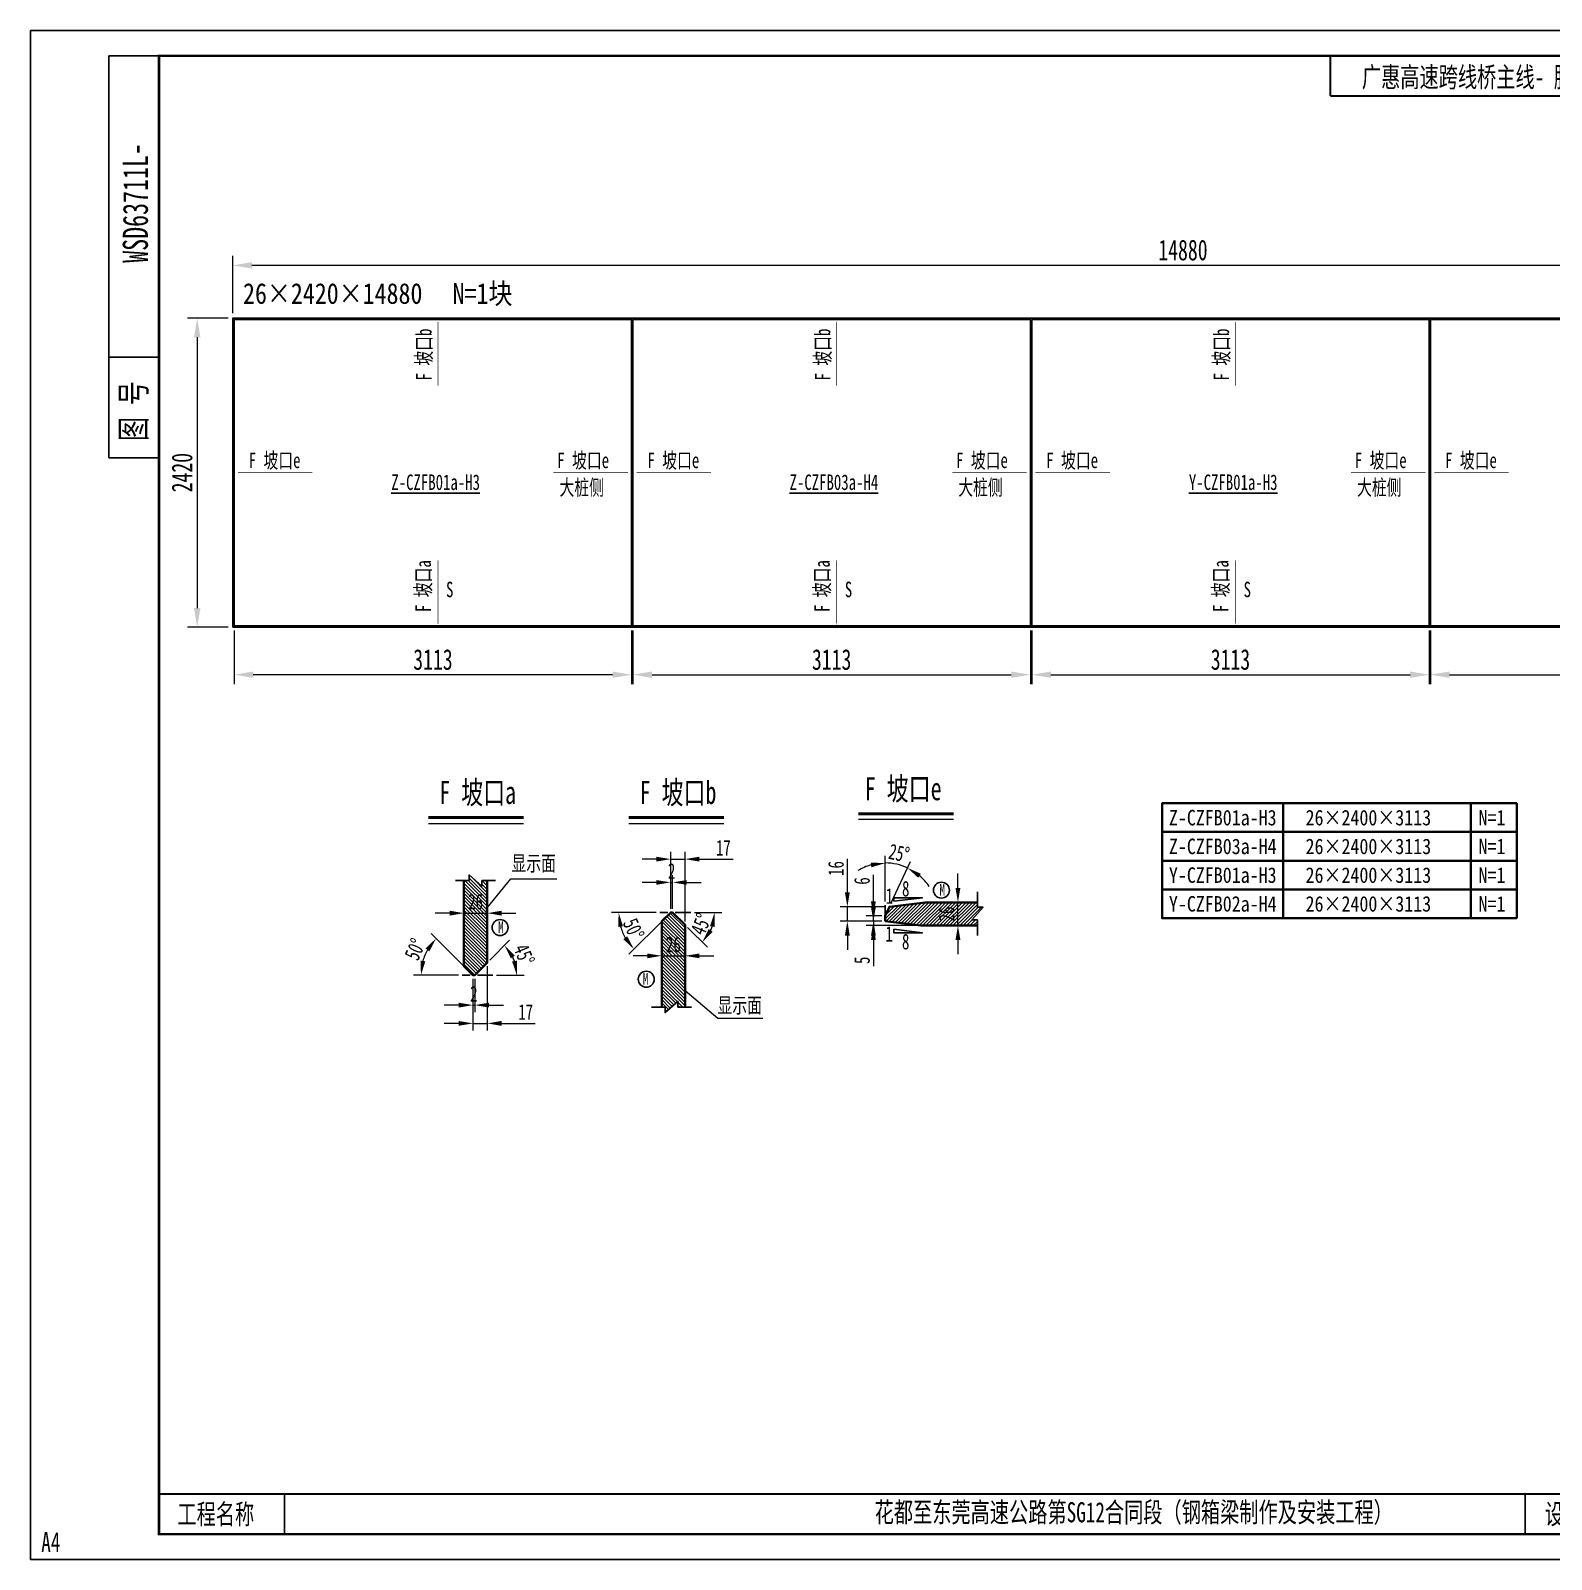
# Model space of a CAD drawing. Extents: x 1629247 to 2251351, y -601856 to -65897.
# Drawn here: x 1869352 to 1881261, y -454634 to -442664 of the extents above; entities that cross this region are included whole.
import ezdxf
from ezdxf.enums import TextEntityAlignment as Align

# ---------------------------------------------------------------- set-up
doc = ezdxf.new("R2010")
doc.units = 0
doc.header["$LTSCALE"] = 2
doc.header["$MEASUREMENT"] = 0
doc.header["$PDMODE"] = 35
doc.header["$PDSIZE"] = 50
doc.linetypes.add('PHANTOM', pattern=[63.5, 31.75, -6.35, 6.35, -6.35, 6.35, -6.35])
doc.layers.get('0').update_dxf_attribs({"linetype": 'CONTINUOUS'})
doc.layers.get('Defpoints').update_dxf_attribs({"linetype": 'CONTINUOUS'})
for name, color, linetype, lineweight in [('1图框轮廓', 7, 'CONTINUOUS', 35), ('文字层', 4, 'CONTINUOUS', 13), ('标注层', 3, 'CONTINUOUS', 13)]:
    doc.layers.add(name, color=color, linetype=linetype, lineweight=lineweight)
doc.layers.add('A3', color=7, linetype='CONTINUOUS')
doc.styles.add('仿宋', font='仿宋_GB2312_1.ttf', dxfattribs={"width": 0.7})
doc.dimstyles.new('标准标注样式-45', dxfattribs={"dimscale": 45, "dimtxt": 2.7, "dimasz": 2.5, "dimexe": 1.25, "dimexo": 0.625, "dimtad": 1, "dimdec": 0, "dimdsep": 46, "dimtxsty": '仿宋', "dimcen": 2.5, "dimclrd": 3, "dimclre": 3, "dimclrt": 4, "dimazin": 0, "dimtfac": 1, "dimtdec": 0, "dimtmove": 0, "dimatfit": 3, "dimfxl": 1.25, "dimlwd": 13, "dimlwe": 13, "dimarcsym": 0})
doc.dimstyles.new('标准标注样式-60', dxfattribs={"dimscale": 60, "dimtxt": 2.7, "dimasz": 2.5, "dimexe": 1.25, "dimexo": 0.625, "dimtad": 1, "dimdec": 0, "dimdsep": 46, "dimtxsty": '仿宋', "dimcen": 2.5, "dimclrd": 3, "dimclre": 3, "dimclrt": 4, "dimazin": 0, "dimtfac": 1, "dimtdec": 0, "dimtmove": 0, "dimatfit": 3, "dimfxl": 1.25, "dimlwd": 13, "dimlwe": 13, "dimarcsym": 0})

# ---------------------------------------------------------------- blocks, each defined once
blk = doc.blocks.new('tukuangA4-')
at = {"layer": 'A3'}
for p, q in [((537, 7565), (537, 10327)), ((882, 10327), (537, 10327)), ((882, 8256), (537, 8256)), ((882, 7565), (537, 7565)), ((1745, 173), (1745, 449)), ((10266, 173), (10266, 449))]:
    blk.add_line(p, q, dxfattribs=at)
blk.add_lwpolyline([(14850, 10500), (14850, 0), (0, 0), (0, 10500)], close=True, dxfattribs=at)
for points, const_width in [([(882, 10327), (14677, 10327), (14677, 173), (882, 173), (882, 10327)], 17.3), ([(8927, 10051), (8927, 10327)], 13.8), ([(8927, 10051), (14677, 10051)], 13.8), ([(882, 449), (14677, 449)], 13.8)]:
    blk.add_lwpolyline(points, dxfattribs=dict(at, const_width=const_width))
at = {"layer": 'A3', "color": 7, "linetype": 'Continuous', "style": '仿宋', "width": 0.7}
blk.add_text('WSD63711L-', height=172.6, rotation=90, dxfattribs=at).set_placement((806, 9316), align=Align.CENTER)
blk.add_text('图 号', height=172.6, rotation=90, dxfattribs=at).set_placement((793, 7681))
for s, p in [('工程名称', (1009, 242)), ('花都至东莞高速公路第SG12合同段（钢箱梁制作及安装工程）', (5798, 255)), ('设 绘', (10401, 242))]:
    blk.add_text(s, height=138.1, dxfattribs=at).set_placement(p)
blk.add_text('A4', height=138.1, dxfattribs=at).set_placement((139, 50), align=Align.CENTER)
blk = doc.blocks.new('*D254')
at = {"color": 3, "lineweight": 13, "ltscale": 3}
for p, q in [((1870936, -444877), (1870936, -444427)), ((1885816, -444877), (1885816, -444427))]:
    blk.add_line(p, q, dxfattribs=at)
at = {"color": 3, "linetype": 'ByBlock', "lineweight": 13, "ltscale": 3}
blk.add_line((1885666, -444502), (1871086, -444502), dxfattribs=at)
at = {"color": 3, "ltscale": 3}
for points in [[(1871086, -444477), (1871086, -444527), (1870936, -444502)], [(1885666, -444477), (1885666, -444527), (1885816, -444502)]]:
    blk.add_solid(points, dxfattribs=at)
at = {"layer": 'Defpoints', "color": 0, "ltscale": 3}
for p in [(1870936, -444502), (1870936, -444915), (1885816, -444915)]:
    blk.add_point(p, dxfattribs=at)
at = {"color": 4, "ltscale": 3, "insert": (1878376, -444383), "char_height": 162, "attachment_point": 5, "style": '仿宋'}
blk.add_mtext('14880', dxfattribs=at)
blk = doc.blocks.new('*D255')
at = {"color": 3, "lineweight": 13, "ltscale": 3}
for p, q in [((1870899, -444915), (1870582, -444915)), ((1870899, -447335), (1870582, -447335))]:
    blk.add_line(p, q, dxfattribs=at)
at = {"color": 3, "linetype": 'ByBlock', "lineweight": 13, "ltscale": 3}
blk.add_line((1870657, -445065), (1870657, -447185), dxfattribs=at)
at = {"color": 3, "ltscale": 3}
for points in [[(1870632, -445065), (1870682, -445065), (1870657, -444915)], [(1870632, -447185), (1870682, -447185), (1870657, -447335)]]:
    blk.add_solid(points, dxfattribs=at)
at = {"layer": 'Defpoints', "color": 0, "ltscale": 3}
for p in [(1870936, -444915), (1870657, -447335), (1870936, -447335)]:
    blk.add_point(p, dxfattribs=at)
at = {"color": 4, "ltscale": 3, "insert": (1870539, -446125), "char_height": 162, "attachment_point": 5, "rotation": 90, "style": '仿宋'}
blk.add_mtext('2420', dxfattribs=at)
blk = doc.blocks.new('*D256')
at = {"color": 3, "lineweight": 13, "ltscale": 3}
for p, q in [((1870946, -447362), (1870946, -447782)), ((1874059, -447362), (1874059, -447782))]:
    blk.add_line(p, q, dxfattribs=at)
at = {"color": 3, "linetype": 'ByBlock', "lineweight": 13, "ltscale": 3}
blk.add_line((1873909, -447707), (1871096, -447707), dxfattribs=at)
at = {"color": 3, "ltscale": 3}
for points in [[(1871096, -447682), (1871096, -447732), (1870946, -447707)], [(1873909, -447682), (1873909, -447732), (1874059, -447707)]]:
    blk.add_solid(points, dxfattribs=at)
at = {"layer": 'Defpoints', "color": 0, "ltscale": 3}
for p in [(1870946, -447325), (1874059, -447325), (1870946, -447707)]:
    blk.add_point(p, dxfattribs=at)
at = {"color": 4, "ltscale": 3, "insert": (1872503, -447589), "char_height": 162, "attachment_point": 5, "style": '仿宋'}
blk.add_mtext('3113', dxfattribs=at)
blk = doc.blocks.new('*D257')
at = {"color": 3, "lineweight": 13, "ltscale": 3}
for p, q in [((1874069, -447362), (1874069, -447782)), ((1877182, -447362), (1877182, -447782))]:
    blk.add_line(p, q, dxfattribs=at)
at = {"color": 3, "linetype": 'ByBlock', "lineweight": 13, "ltscale": 3}
blk.add_line((1874219, -447707), (1877032, -447707), dxfattribs=at)
at = {"color": 3, "ltscale": 3}
for points in [[(1874219, -447682), (1874219, -447732), (1874069, -447707)], [(1877032, -447682), (1877032, -447732), (1877182, -447707)]]:
    blk.add_solid(points, dxfattribs=at)
at = {"layer": 'Defpoints', "color": 0, "ltscale": 3}
for p in [(1874069, -447325), (1877182, -447325), (1877182, -447707)]:
    blk.add_point(p, dxfattribs=at)
at = {"color": 4, "ltscale": 3, "insert": (1875625, -447589), "char_height": 162, "attachment_point": 5, "style": '仿宋'}
blk.add_mtext('3113', dxfattribs=at)
blk = doc.blocks.new('*D258')
at = {"color": 3, "lineweight": 13, "ltscale": 3}
for p, q in [((1877192, -447362), (1877192, -447782)), ((1880304, -447362), (1880304, -447782))]:
    blk.add_line(p, q, dxfattribs=at)
at = {"color": 3, "linetype": 'ByBlock', "lineweight": 13, "ltscale": 3}
blk.add_line((1877342, -447707), (1880154, -447707), dxfattribs=at)
at = {"color": 3, "ltscale": 3}
for points in [[(1877342, -447682), (1877342, -447732), (1877192, -447707)], [(1880154, -447682), (1880154, -447732), (1880304, -447707)]]:
    blk.add_solid(points, dxfattribs=at)
at = {"layer": 'Defpoints', "color": 0, "ltscale": 3}
for p in [(1877192, -447325), (1880304, -447325), (1880304, -447707)]:
    blk.add_point(p, dxfattribs=at)
at = {"color": 4, "ltscale": 3, "insert": (1878748, -447589), "char_height": 162, "attachment_point": 5, "style": '仿宋'}
blk.add_mtext('3113', dxfattribs=at)
blk = doc.blocks.new('*D259')
at = {"color": 3, "lineweight": 13, "ltscale": 3}
for p, q in [((1880314, -447362), (1880314, -447782)), ((1883427, -447362), (1883427, -447782))]:
    blk.add_line(p, q, dxfattribs=at)
at = {"color": 3, "linetype": 'ByBlock', "lineweight": 13, "ltscale": 3}
blk.add_line((1880464, -447707), (1883277, -447707), dxfattribs=at)
at = {"color": 3, "ltscale": 3}
for points in [[(1880464, -447682), (1880464, -447732), (1880314, -447707)], [(1883277, -447682), (1883277, -447732), (1883427, -447707)]]:
    blk.add_solid(points, dxfattribs=at)
at = {"layer": 'Defpoints', "color": 0, "ltscale": 3}
for p in [(1880314, -447325), (1883427, -447325), (1883427, -447707)]:
    blk.add_point(p, dxfattribs=at)
at = {"color": 4, "ltscale": 3, "insert": (1881871, -447589), "char_height": 162, "attachment_point": 5, "style": '仿宋'}
blk.add_mtext('3113', dxfattribs=at)
blk = doc.blocks.new('*D261')
at = {"color": 3, "lineweight": 13, "ltscale": 3}
for p, q in [((1874550, -449568), (1874765, -449568)), ((1874497, -449686), (1874652, -449841))]:
    blk.add_line(p, q, dxfattribs=at)
at = {"color": 3, "linetype": 'ByBlock', "lineweight": 13, "ltscale": 3}
blk.add_arc((1874379, -449568), 330, 334.6037, 340.3963, dxfattribs=at)
at = {"color": 3, "ltscale": 3}
for points in [[(1874672, -449676), (1874709, -449682), (1874709, -449568)], [(1874693, -449720), (1874662, -449699), (1874612, -449802)]]:
    blk.add_solid(points, dxfattribs=at)
at = {"layer": 'Defpoints', "color": 0, "ltscale": 3}
for p in [(1874379, -449568), (1874400, -449568), (1874522, -449568), (1874477, -449666), (1874665, -449733)]:
    blk.add_point(p, dxfattribs=at)
at = {"color": 4, "ltscale": 3, "insert": (1874602, -449660), "char_height": 121.5, "attachment_point": 5, "rotation": 67.5, "style": '仿宋'}
blk.add_mtext('45°', dxfattribs=at)
blk = doc.blocks.new('*D262')
at = {"color": 3, "lineweight": 13, "ltscale": 3}
for p, q in [((1874251, -449568), (1873901, -449568)), ((1874310, -449623), (1874037, -449896))]:
    blk.add_line(p, q, dxfattribs=at)
at = {"color": 3, "linetype": 'ByBlock', "lineweight": 13, "ltscale": 3}
blk.add_arc((1874365, -449568), 408, 195.8684, 209.1316, dxfattribs=at)
at = {"color": 3, "ltscale": 3}
for points in [[(1873954, -449682), (1873991, -449677), (1873957, -449568)], [(1874024, -449755), (1873994, -449778), (1874077, -449856)]]:
    blk.add_solid(points, dxfattribs=at)
at = {"layer": 'Defpoints', "color": 0, "ltscale": 3}
for p in [(1874280, -449568), (1874343, -449568), (1874365, -449568), (1873971, -449673), (1874330, -449603)]:
    blk.add_point(p, dxfattribs=at)
at = {"color": 4, "ltscale": 3, "insert": (1874074, -449698), "char_height": 121.5, "attachment_point": 5, "rotation": 294.0782, "style": '仿宋'}
blk.add_mtext('50%%D', dxfattribs=at)
blk = doc.blocks.new('*D263')
at = {"color": 3, "linetype": 'ByBlock', "lineweight": 13, "ltscale": 3}
for p, q in [((1874182, -449908), (1874070, -449908)), ((1874295, -449908), (1874477, -449908)), ((1874589, -449908), (1874702, -449908))]:
    blk.add_line(p, q, dxfattribs=at)
at = {"color": 3, "lineweight": 13, "ltscale": 3}
for p, q in [((1874295, -449895), (1874295, -449965)), ((1874477, -449895), (1874477, -449965))]:
    blk.add_line(p, q, dxfattribs=at)
at = {"color": 3, "ltscale": 3}
for points in [[(1874182, -449890), (1874182, -449927), (1874295, -449908)], [(1874589, -449890), (1874589, -449927), (1874477, -449908)]]:
    blk.add_solid(points, dxfattribs=at)
at = {"layer": 'Defpoints', "color": 0, "ltscale": 3}
for p in [(1874295, -449867), (1874477, -449867), (1874477, -449908)]:
    blk.add_point(p, dxfattribs=at)
at = {"color": 4, "ltscale": 3, "insert": (1874386, -449820), "char_height": 121.5, "attachment_point": 5, "style": '仿宋'}
blk.add_mtext('26', dxfattribs=at)
blk = doc.blocks.new('*D264')
at = {"color": 3, "linetype": 'ByBlock', "lineweight": 13, "ltscale": 3}
for p, q in [((1874252, -449333), (1874140, -449333)), ((1874365, -449333), (1874379, -449333)), ((1874491, -449333), (1874604, -449333))]:
    blk.add_line(p, q, dxfattribs=at)
at = {"color": 3, "lineweight": 13, "ltscale": 3}
for p, q in [((1874365, -449540), (1874365, -449277)), ((1874379, -449540), (1874379, -449277))]:
    blk.add_line(p, q, dxfattribs=at)
at = {"color": 3, "ltscale": 3}
for points in [[(1874252, -449315), (1874252, -449352), (1874365, -449333)], [(1874491, -449315), (1874491, -449352), (1874379, -449333)]]:
    blk.add_solid(points, dxfattribs=at)
at = {"layer": 'Defpoints', "color": 0, "ltscale": 3}
for p in [(1874379, -449333), (1874365, -449568), (1874379, -449568)]:
    blk.add_point(p, dxfattribs=at)
at = {"color": 4, "ltscale": 3, "insert": (1874372, -449244), "char_height": 122, "attachment_point": 5, "style": '仿宋'}
blk.add_mtext('2', dxfattribs=at)
blk = doc.blocks.new('*D265')
at = {"color": 3, "lineweight": 13, "ltscale": 3}
for p, q in [((1874365, -449540), (1874365, -449095)), ((1874477, -449638), (1874477, -449095))]:
    blk.add_line(p, q, dxfattribs=at)
at = {"color": 3, "linetype": 'ByBlock', "lineweight": 13, "ltscale": 3}
for p, q in [((1874252, -449151), (1874140, -449151)), ((1874365, -449151), (1874477, -449151)), ((1874589, -449151), (1874853, -449151))]:
    blk.add_line(p, q, dxfattribs=at)
at = {"color": 3, "ltscale": 3}
for points in [[(1874252, -449132), (1874252, -449170), (1874365, -449151)], [(1874589, -449132), (1874589, -449170), (1874477, -449151)]]:
    blk.add_solid(points, dxfattribs=at)
at = {"layer": 'Defpoints', "color": 0, "ltscale": 3}
for p in [(1874477, -449151), (1874365, -449568), (1874477, -449666)]:
    blk.add_point(p, dxfattribs=at)
at = {"color": 4, "ltscale": 3, "insert": (1874777, -449062), "char_height": 121.5, "attachment_point": 5, "style": '仿宋'}
blk.add_mtext('17', dxfattribs=at)
blk = doc.blocks.new('*D266')
at = {"color": 3, "lineweight": 13, "ltscale": 3}
for p, q in [((1872948, -449942), (1873103, -449786)), ((1873001, -450060), (1873217, -450060))]:
    blk.add_line(p, q, dxfattribs=at)
at = {"color": 3, "linetype": 'ByBlock', "lineweight": 13, "ltscale": 3}
blk.add_arc((1872830, -450060), 330, 19.6037, 25.3963, dxfattribs=at)
at = {"color": 3, "ltscale": 3}
for points in [[(1873113, -449929), (1873144, -449907), (1873064, -449826)], [(1873160, -449946), (1873123, -449952), (1873160, -450060)]]:
    blk.add_solid(points, dxfattribs=at)
at = {"layer": 'Defpoints', "color": 0, "ltscale": 3}
for p in [(1872830, -450060), (1872852, -450060), (1872928, -449962), (1872973, -450060), (1873149, -449974)]:
    blk.add_point(p, dxfattribs=at)
at = {"color": 4, "ltscale": 3, "insert": (1873217, -449899), "char_height": 121.5, "attachment_point": 5, "rotation": 292.5, "style": '仿宋'}
blk.add_mtext('45°', dxfattribs=at)
blk = doc.blocks.new('*D267')
at = {"color": 3, "lineweight": 13, "ltscale": 3}
for p, q in [((1872761, -450005), (1872488, -449732)), ((1872703, -450060), (1872352, -450060))]:
    blk.add_line(p, q, dxfattribs=at)
at = {"color": 3, "linetype": 'ByBlock', "lineweight": 13, "ltscale": 3}
blk.add_arc((1872816, -450060), 408, 150.8684, 164.1316, dxfattribs=at)
at = {"color": 3, "ltscale": 3}
for points in [[(1872445, -449850), (1872475, -449873), (1872528, -449771)], [(1872443, -449951), (1872406, -449946), (1872409, -450060)]]:
    blk.add_solid(points, dxfattribs=at)
at = {"layer": 'Defpoints', "color": 0, "ltscale": 3}
for p in [(1872422, -449954), (1872731, -450060), (1872781, -450025), (1872795, -450060), (1872816, -450060)]:
    blk.add_point(p, dxfattribs=at)
at = {"color": 4, "ltscale": 3, "insert": (1872363, -449857), "char_height": 121.5, "attachment_point": 5, "rotation": 65.9218, "style": '仿宋'}
blk.add_mtext('50%%D', dxfattribs=at)
blk = doc.blocks.new('*D268')
at = {"color": 3, "linetype": 'ByBlock', "lineweight": 13, "ltscale": 3}
for p, q in [((1872634, -449574), (1872521, -449574)), ((1872746, -449574), (1872928, -449574)), ((1873041, -449574), (1873153, -449574))]:
    blk.add_line(p, q, dxfattribs=at)
at = {"color": 3, "lineweight": 13, "ltscale": 3}
for p, q in [((1872746, -449588), (1872746, -449518)), ((1872928, -449588), (1872928, -449518))]:
    blk.add_line(p, q, dxfattribs=at)
at = {"color": 3, "ltscale": 3}
for points in [[(1872634, -449555), (1872634, -449593), (1872746, -449574)], [(1873041, -449555), (1873041, -449593), (1872928, -449574)]]:
    blk.add_solid(points, dxfattribs=at)
at = {"layer": 'Defpoints', "color": 0, "ltscale": 3}
for p in [(1872928, -449574), (1872746, -449616), (1872928, -449616)]:
    blk.add_point(p, dxfattribs=at)
at = {"color": 4, "ltscale": 3, "insert": (1872837, -449485), "char_height": 121.5, "attachment_point": 5, "style": '仿宋'}
blk.add_mtext('26', dxfattribs=at)
blk = doc.blocks.new('*D269')
at = {"color": 3, "lineweight": 13, "ltscale": 3}
for p, q in [((1872816, -450088), (1872816, -450350)), ((1872830, -450088), (1872830, -450350))]:
    blk.add_line(p, q, dxfattribs=at)
at = {"color": 3, "linetype": 'ByBlock', "lineweight": 13, "ltscale": 3}
for p, q in [((1872704, -450294), (1872591, -450294)), ((1872816, -450294), (1872830, -450294)), ((1872943, -450294), (1873055, -450294))]:
    blk.add_line(p, q, dxfattribs=at)
at = {"color": 3, "ltscale": 3}
for points in [[(1872704, -450275), (1872704, -450313), (1872816, -450294)], [(1872943, -450275), (1872943, -450313), (1872830, -450294)]]:
    blk.add_solid(points, dxfattribs=at)
at = {"layer": 'Defpoints', "color": 0, "ltscale": 3}
for p in [(1872816, -450060), (1872830, -450060), (1872830, -450294)]:
    blk.add_point(p, dxfattribs=at)
at = {"color": 4, "ltscale": 3, "insert": (1872823, -450205), "char_height": 122, "attachment_point": 5, "style": '仿宋'}
blk.add_mtext('2', dxfattribs=at)
blk = doc.blocks.new('*D270')
at = {"color": 3, "lineweight": 13, "ltscale": 3}
for p, q in [((1872928, -449990), (1872928, -450493)), ((1872816, -450088), (1872816, -450493))]:
    blk.add_line(p, q, dxfattribs=at)
at = {"color": 3, "linetype": 'ByBlock', "lineweight": 13, "ltscale": 3}
for p, q in [((1872704, -450437), (1872591, -450437)), ((1872816, -450437), (1872928, -450437)), ((1873041, -450437), (1873304, -450437))]:
    blk.add_line(p, q, dxfattribs=at)
at = {"color": 3, "ltscale": 3}
for points in [[(1872704, -450418), (1872704, -450456), (1872816, -450437)], [(1873041, -450418), (1873041, -450456), (1872928, -450437)]]:
    blk.add_solid(points, dxfattribs=at)
at = {"layer": 'Defpoints', "color": 0, "ltscale": 3}
for p in [(1872816, -450060), (1872928, -449962), (1872928, -450437)]:
    blk.add_point(p, dxfattribs=at)
at = {"color": 4, "ltscale": 3, "insert": (1873229, -450348), "char_height": 121.5, "attachment_point": 5, "style": '仿宋'}
blk.add_mtext('17', dxfattribs=at)
blk = doc.blocks.new('*D273')
at = {"layer": 'Defpoints', "color": 0}
for p in [(1876614, -449489), (1876645, -449489), (1876645, -449671)]:
    blk.add_point(p, dxfattribs=at)
at = {"layer": '标注层', "color": 3, "linetype": 'ByBlock', "lineweight": 13}
for p, q in [((1876614, -449377), (1876614, -449264)), ((1876614, -449671), (1876614, -449489)), ((1876614, -449784), (1876614, -449896))]:
    blk.add_line(p, q, dxfattribs=at)
at = {"layer": '标注层', "color": 3, "lineweight": 13}
for p, q in [((1876617, -449489), (1876558, -449489)), ((1876617, -449671), (1876558, -449671))]:
    blk.add_line(p, q, dxfattribs=at)
at = {"layer": '标注层', "color": 3}
for points in [[(1876595, -449377), (1876633, -449377), (1876614, -449489)], [(1876595, -449784), (1876633, -449784), (1876614, -449671)]]:
    blk.add_solid(points, dxfattribs=at)
at = {"layer": '标注层', "color": 4, "insert": (1876525, -449580), "char_height": 121.5, "attachment_point": 5, "rotation": 90, "style": '仿宋'}
blk.add_mtext('26', dxfattribs=at)
blk = doc.blocks.new('*D274')
at = {"layer": 'Defpoints', "color": 0}
for p in [(1875952, -449594), (1876045, -449594), (1876045, -449637)]:
    blk.add_point(p, dxfattribs=at)
at = {"layer": '标注层', "color": 3, "linetype": 'ByBlock', "lineweight": 13}
for p, q in [((1875952, -449482), (1875952, -449275)), ((1875952, -449637), (1875952, -449594)), ((1875952, -449750), (1875952, -449862))]:
    blk.add_line(p, q, dxfattribs=at)
at = {"layer": '标注层', "color": 3, "lineweight": 13}
for p, q in [((1876017, -449594), (1875896, -449594)), ((1876017, -449637), (1875896, -449637))]:
    blk.add_line(p, q, dxfattribs=at)
at = {"layer": '标注层', "color": 3}
for points in [[(1875933, -449482), (1875971, -449482), (1875952, -449594)], [(1875933, -449750), (1875971, -449750), (1875952, -449637)]]:
    blk.add_solid(points, dxfattribs=at)
at = {"layer": '标注层', "color": 4, "insert": (1875863, -449322), "char_height": 122, "attachment_point": 5, "rotation": 90, "style": '仿宋'}
blk.add_mtext('6', dxfattribs=at)
blk = doc.blocks.new('*D275')
at = {"layer": 'Defpoints', "color": 0}
for p in [(1875952, -449671), (1876045, -449637), (1876325, -449671)]:
    blk.add_point(p, dxfattribs=at)
at = {"layer": '标注层', "color": 3, "linetype": 'ByBlock', "lineweight": 13}
for p, q in [((1875952, -449525), (1875952, -449412)), ((1875952, -449637), (1875952, -449671)), ((1875952, -449784), (1875952, -449990))]:
    blk.add_line(p, q, dxfattribs=at)
at = {"layer": '标注层', "color": 3, "lineweight": 13}
for p, q in [((1876017, -449637), (1875896, -449637)), ((1876297, -449671), (1875896, -449671))]:
    blk.add_line(p, q, dxfattribs=at)
at = {"layer": '标注层', "color": 3}
for points in [[(1875933, -449525), (1875971, -449525), (1875952, -449637)], [(1875933, -449784), (1875971, -449784), (1875952, -449671)]]:
    blk.add_solid(points, dxfattribs=at)
at = {"layer": '标注层', "color": 4, "insert": (1875863, -449943), "char_height": 122, "attachment_point": 5, "rotation": 90, "style": '仿宋'}
blk.add_mtext('5', dxfattribs=at)
blk = doc.blocks.new('*D276')
at = {"color": 3, "lineweight": 13, "ltscale": 3}
for p, q in [((1876045, -449483), (1876045, -449125)), ((1876089, -449499), (1876243, -449169))]:
    blk.add_line(p, q, dxfattribs=at)
at = {"color": 3, "linetype": 'ByBlock', "lineweight": 13, "ltscale": 3}
for start, end in [(105.6631, 121.3261), (65, 90), (33.6739, 49.3369)]:
    blk.add_arc((1876045, -449594), 413, start, end, dxfattribs=at)
at = {"color": 3, "ltscale": 3}
for points in [[(1875931, -449178), (1875936, -449215), (1876045, -449182)], [(1876303, -449297), (1876324, -449265), (1876219, -449220)]]:
    blk.add_solid(points, dxfattribs=at)
at = {"layer": 'Defpoints', "color": 0, "ltscale": 3}
for p in [(1876163, -449199), (1876045, -449511), (1876045, -449581), (1876077, -449524), (1876045, -449594)]:
    blk.add_point(p, dxfattribs=at)
at = {"color": 4, "ltscale": 3, "insert": (1876153, -449105), "char_height": 121.5, "attachment_point": 5, "rotation": 347.5, "style": '仿宋'}
blk.add_mtext('25°', dxfattribs=at)
blk = doc.blocks.new('*D277')
at = {"layer": 'Defpoints', "color": 0}
for p in [(1875748, -449524), (1876077, -449524), (1876045, -449636)]:
    blk.add_point(p, dxfattribs=at)
at = {"layer": '标注层', "color": 3, "linetype": 'ByBlock', "lineweight": 13}
for p, q in [((1875748, -449412), (1875748, -449148)), ((1875748, -449636), (1875748, -449524)), ((1875748, -449749), (1875748, -449861))]:
    blk.add_line(p, q, dxfattribs=at)
at = {"layer": '标注层', "color": 3, "lineweight": 13}
for p, q in [((1876049, -449524), (1875692, -449524)), ((1876017, -449636), (1875692, -449636))]:
    blk.add_line(p, q, dxfattribs=at)
at = {"layer": '标注层', "color": 3}
for points in [[(1875729, -449412), (1875767, -449412), (1875748, -449524)], [(1875729, -449749), (1875767, -449749), (1875748, -449636)]]:
    blk.add_solid(points, dxfattribs=at)
at = {"layer": '标注层', "color": 4, "insert": (1875659, -449224), "char_height": 121.5, "attachment_point": 5, "rotation": 90, "style": '仿宋'}
blk.add_mtext('16', dxfattribs=at)

msp = doc.modelspace()

# ---------------------------------------------------------------- hatches: boundary and pattern name
at = {"layer": '标注层', "linetype": 'PHANTOM'}
h = msp.add_hatch(dxfattribs=at)
h.set_pattern_fill('ANSI31', color=8, scale=150, style=0)
h.set_pattern_definition([(135, (1874656.75, -367986.994), (13.258252, 13.258252), [])])
h.paths.add_polyline_path([(1872746.1, -449318.4), (1872786.4, -449318.4), (1872786.4, -449274.6), (1872886.4, -449362.1), (1872886.4, -449318.4), (1872928.1, -449318.4), (1872928.1, -449961.6), (1872830.1, -450059.6), (1872816.1, -450059.6), (1872746.1, -449989.6)])
h.paths.add_polyline_path([(1872916.4, -449394.1), (1872757.7, -449394.1), (1872757.7, -449576.3), (1872916.4, -449576.3)], flags=24)
h = msp.add_hatch(dxfattribs=at)
h.set_pattern_fill('ANSI31', color=8, scale=150, style=0)
h.set_pattern_definition([(135, (1874476.787, -450352.83), (13.25825, 13.25825), [])])
h.paths.add_polyline_path([(1874294.8, -450309.1), (1874320.6, -450309.1), (1874320.6, -450352.8), (1874420.6, -450265.3), (1874420.6, -450309.1), (1874476.8, -450309.1), (1874476.8, -449665.9), (1874378.8, -449567.9), (1874364.8, -449567.9), (1874294.8, -449637.9)])
h.paths.add_polyline_path([(1874306.5, -449728.4), (1874465.1, -449728.4), (1874465.1, -449910.7), (1874306.5, -449910.7)], flags=24)
h = msp.add_hatch(dxfattribs=at)
h.set_pattern_fill('ANSI31', color=8, scale=150, style=0)
h.set_pattern_definition([(45, (1876044.63, -449671.335), (-13.25825, 13.25825), [])])
h.paths.add_polyline_path([(1876766.9, -449671.3), (1876766.9, -449627.3), (1876723.1, -449627.3), (1876810.6, -449527.3), (1876766.9, -449527.3), (1876766.9, -449489.3), (1876357.3, -449489.3), (1876077.3, -449524.3), (1876044.6, -449594.3), (1876044.6, -449636.3), (1876324.6, -449671.3)])
h.paths.add_polyline_path([(1876434.1, -449659.7), (1876434.1, -449501), (1876616.3, -449501), (1876616.3, -449659.7)], flags=24)

# ---------------------------------------------------------------- linework, layer by layer
at = {"color": 7, "ltscale": 3}
for p, q in [((1874343.3, -449567.9), (1874279.6, -449567.9)), ((1874400.3, -449567.9), (1874521.9, -449567.9)), ((1876044.6, -449581.4), (1876044.6, -449511.2)), ((1872794.6, -450059.6), (1872730.9, -450059.6)), ((1872851.6, -450059.6), (1872973.1, -450059.6))]:
    msp.add_line(p, q, dxfattribs=at)
at = {"color": 8, "ltscale": 3}
msp.add_lwpolyline([(1870936.3, -447335), (1885816.3, -447335), (1885816.3, -444915), (1870936.3, -444915)], close=True, dxfattribs=at)
at = {"color": 1, "ltscale": 3}
for points in [[(1870946.3, -444925), (1874059, -444925), (1874059, -447325), (1870946.3, -447325)], [(1874069, -444925), (1877181.6, -444925), (1877181.6, -447325), (1874069, -447325)], [(1877191.6, -444925), (1880304.3, -444925), (1880304.3, -447325), (1877191.6, -447325)], [(1880314.3, -444925), (1883427, -444925), (1883427, -447325), (1880314.3, -447325)]]:
    msp.add_lwpolyline(points, close=True, dxfattribs=at)
at = {"color": 7}
for points in [[(1872679.7, -449318.4), (1872786.4, -449318.4), (1872786.4, -449274.6), (1872886.4, -449362.1), (1872886.4, -449318.4), (1872993.1, -449318.4)], [(1876766.9, -449748.5), (1876766.9, -449627.3), (1876723.1, -449627.3), (1876810.6, -449527.3), (1876766.9, -449527.3), (1876766.9, -449406.1)], [(1874213.9, -450309.1), (1874320.6, -450309.1), (1874320.6, -450352.8), (1874420.6, -450265.3), (1874420.6, -450309.1), (1874527.3, -450309.1)]]:
    msp.add_lwpolyline(points, dxfattribs=at)
at = {"color": 7, "ltscale": 3}
for points in [[(1876111.9, -449481.2), (1876335.9, -449453.2), (1876335.9, -449453.2), (1876111.9, -449453.2)], [(1876111.3, -449698.7), (1876335.3, -449726.7), (1876335.3, -449726.7), (1876111.3, -449726.7)]]:
    msp.add_lwpolyline(points, close=True, dxfattribs=at)
at = {"color": 3, "ltscale": 3}
for centre in [(1876484.6, -449394), (1873028.7, -449686.5), (1874173.7, -450091.3)]:
    msp.add_circle(centre, 62.5, dxfattribs=at)
at = {"layer": '1图框轮廓', "color": 30, "ltscale": 3}
for p, q in [((1879161.1, -448713.5), (1879161.1, -448938.5)), ((1880630, -448713.5), (1880630, -448938.5)), ((1879161.1, -448938.5), (1879161.1, -449163.5)), ((1880630, -448938.5), (1880630, -449163.5)), ((1879161.1, -449163.5), (1879161.1, -449388.5)), ((1880630, -449163.5), (1880630, -449388.5)), ((1879161.1, -449388.5), (1879161.1, -449613.5)), ((1880630, -449388.5), (1880630, -449613.5))]:
    msp.add_line(p, q, dxfattribs=at)
for points in [[(1880990, -448938.5), (1878212.8, -448938.5), (1878212.8, -448713.5), (1880990, -448713.5)], [(1880990, -449163.5), (1878212.8, -449163.5), (1878212.8, -448938.5), (1880990, -448938.5)], [(1880990, -449388.5), (1878212.8, -449388.5), (1878212.8, -449163.5), (1880990, -449163.5)], [(1880990, -449613.5), (1878212.8, -449613.5), (1878212.8, -449388.5), (1880990, -449388.5)]]:
    msp.add_lwpolyline(points, close=True, dxfattribs=at)
at = {"layer": '1图框轮廓', "color": 1, "ltscale": 3}
for points in [[(1872746.1, -449318.4), (1872746.1, -449989.6), (1872816.1, -450059.6), (1872830.1, -450059.6), (1872928.1, -449961.6), (1872928.1, -449318.4)], [(1874294.8, -450309.1), (1874294.8, -449637.9), (1874364.8, -449567.9), (1874378.8, -449567.9), (1874476.8, -449665.9), (1874476.8, -450309.1)]]:
    msp.add_lwpolyline(points, dxfattribs=at)
at = {"layer": '1图框轮廓', "color": 5}
msp.add_lwpolyline([(1876766.9, -449489.3), (1876357.3, -449489.3), (1876077.3, -449524.3), (1876044.6, -449594.3), (1876044.6, -449636.3), (1876324.6, -449671.3), (1876766.9, -449671.3)], dxfattribs=at)
at = {"layer": '文字层', "lineweight": 50}
for p, q in [((1872469, -448826.1), (1873212.3, -448826.1)), ((1874038, -448826.1), (1874781.2, -448826.1)), ((1876578.3, -448796.8), (1875835.1, -448796.8))]:
    msp.add_line(p, q, dxfattribs=at)
at = {"layer": '文字层', "lineweight": 20}
for p, q in [((1872469, -448871.1), (1873212.3, -448871.1)), ((1874038, -448871.1), (1874781.2, -448871.1)), ((1876578.3, -448841.8), (1875835.1, -448841.8))]:
    msp.add_line(p, q, dxfattribs=at)
at = {"layer": '标注层', "color": 42}
for points in [[(1872542.7, -444937.7, 0, 25, 0), (1872542.7, -445012.5, 5, 5, 0), (1872542.7, -445443.6, 5, 5, 0)], [(1875665.4, -444937.7, 0, 25, 0), (1875665.4, -445012.5, 5, 5, 0), (1875665.4, -445443.6, 5, 5, 0)], [(1878788.1, -444937.7, 0, 25, 0), (1878788.1, -445012.5, 5, 5, 0), (1878788.1, -445443.6, 5, 5, 0)], [(1870967.7, -446122.6, 0, 25, 0), (1871042.5, -446122.6, 5, 5, 0), (1871558.4, -446122.6, 5, 5, 0)], [(1874037.6, -446122.6, 0, 25, 0), (1873962.8, -446122.6, 5, 5, 0), (1873446.8, -446122.6, 5, 5, 0)], [(1874090.3, -446122.6, 0, 25, 0), (1874165.2, -446122.6, 5, 5, 0), (1874681.1, -446122.6, 5, 5, 0)], [(1877160.2, -446122.6, 0, 25, 0), (1877085.4, -446122.6, 5, 5, 0), (1876569.5, -446122.6, 5, 5, 0)], [(1877213, -446122.6, 0, 25, 0), (1877287.8, -446122.6, 5, 5, 0), (1877803.8, -446122.6, 5, 5, 0)], [(1880282.9, -446122.6, 0, 25, 0), (1880208.1, -446122.6, 5, 5, 0), (1879692.2, -446122.6, 5, 5, 0)], [(1880335.7, -446122.6, 0, 25, 0), (1880410.5, -446122.6, 5, 5, 0), (1880926.5, -446122.6, 5, 5, 0)], [(1872542.7, -447316.1, 0, 25, 0), (1872542.7, -447241.3, 5, 5, 0), (1872542.7, -446810.3, 5, 5, 0)], [(1875665.4, -447316.1, 0, 25, 0), (1875665.4, -447241.3, 5, 5, 0), (1875665.4, -446810.3, 5, 5, 0)], [(1878788.1, -447316.1, 0, 25, 0), (1878788.1, -447241.3, 5, 5, 0), (1878788.1, -446810.3, 5, 5, 0)]]:
    msp.add_lwpolyline(points, format="xyseb", dxfattribs=at)
for points in [[(1872928.1, -449531.7), (1873112.2, -449304.9), (1873472.6, -449304.9)], [(1874476.8, -450179.2), (1874734.2, -450395.5), (1875086.3, -450395.5)]]:
    msp.add_lwpolyline(points, dxfattribs=at)

# ---------------------------------------------------------------- block references
at = {"color": 8, "xscale": 1.139999999999418, "yscale": 1.139999999999418, "zscale": 1.14}
msp.add_blockref('tukuangA4-', (1869352.2, -454633.8), dxfattribs=at)

# ---------------------------------------------------------------- texts
at = {"color": 7, "style": '仿宋', "width": 0.85}
for s, p in [('26×2420×14880', (1871015.7, -444803.3)), ('N=1块', (1872656.6, -444803.3))]:
    msp.add_text(s, height=162, dxfattribs=at).set_placement(p)
at = {"color": 6, "linetype": 'PHANTOM', "ltscale": 10, "style": '仿宋', "width": 0.7}
for s, p in [('%%UZ-CZFB01a-H3', (1872176.9, -446260.7)), ('%%UZ-CZFB03a-H4', (1875295.5, -446260.7)), ('%%UY-CZFB01a-H3', (1878422.2, -446260.7))]:
    msp.add_text(s, height=121.5, dxfattribs=at).set_placement(p)
at = {"color": 7, "style": '仿宋', "width": 0.85}
for s, p in [('Z-CZFB01a-H3', (1878687.6, -448826)), ('26×2400×3113', (1879828, -448826)), ('N=1 ', (1880831.1, -448826)), ('Z-CZFB03a-H4', (1878687.6, -449051)), ('26×2400×3113', (1879828, -449051)), ('N=1 ', (1880831.1, -449051)), ('Y-CZFB01a-H3', (1878687.6, -449276)), ('26×2400×3113', (1879828, -449276)), ('N=1 ', (1880831.1, -449276)), ('Y-CZFB02a-H4', (1878687.6, -449501)), ('26×2400×3113', (1879828, -449501)), ('N=1 ', (1880831.1, -449501))]:
    msp.add_text(s, height=121.5, dxfattribs=at).set_placement(p, align=Align.MIDDLE_CENTER)
at = {"layer": 'A3', "color": 6, "linetype": 'Continuous', "style": '仿宋', "width": 0.7}
msp.add_text('广惠高速跨线桥主线- 腹板套料图', height=157.429, dxfattribs=at).set_placement((1879777.3, -443106.3))
at = {"layer": '文字层', "color": 1, "style": '仿宋', "width": 0.7}
for s, p in [('F 坡口a', (1872552.9, -448718.9)), ('F 坡口b', (1874121.8, -448718.9)), ('F 坡口e', (1875884.9, -448689.6))]:
    msp.add_text(s, height=180, dxfattribs=at).set_placement(p)
at = {"layer": '标注层', "color": 42, "style": '仿宋', "width": 0.7}
for s, p in [('F 坡口b', (1872492.2, -445402.9)), ('F 坡口b', (1875614.9, -445402.9)), ('F 坡口b', (1878737.6, -445402.9)), ('F 坡口a', (1872487.1, -447216.1)), ('F 坡口a', (1875609.8, -447216.1)), ('F 坡口a', (1878732.5, -447216.1))]:
    msp.add_text(s, height=121.5, rotation=90, dxfattribs=at).set_placement(p)
for s, p in [('F 坡口e', (1871060.2, -446089.4)), ('F 坡口e', (1873476.6, -446089.4)), ('F 坡口e', (1874182.9, -446089.4)), ('F 坡口e', (1876599.3, -446089.4)), ('F 坡口e', (1877305.6, -446089.4)), ('F 坡口e', (1879721.9, -446089.4)), ('F 坡口e', (1880428.2, -446089.4)), ('大桩侧', (1873493.8, -446301.5)), ('大桩侧', (1876616.5, -446301.5)), ('大桩侧', (1879739.2, -446301.5)), ('S', (1872605.5, -447100.3)), ('S', (1875728.2, -447100.3)), ('S', (1878850.9, -447100.3)), (' 显示面', (1873060.1, -449244.7)), (' 显示面', (1874673.2, -450356.1))]:
    msp.add_text(s, height=121.5, dxfattribs=at).set_placement(p)
at = {"layer": '标注层', "color": 4, "style": '仿宋', "width": 0.7}
for s, p in [('8', (1876176.2, -449442.8)), ('1', (1876047.4, -449500.7)), ('1', (1876046.9, -449797.1)), ('8', (1876175.7, -449857.4))]:
    msp.add_text(s, height=121.5, dxfattribs=at).set_placement(p)
at = {"layer": '标注层', "color": 2, "style": '仿宋', "width": 0.7}
for p in [(1876469.1, -449437.4), (1873013.2, -449729.9), (1874145.8, -450134.6)]:
    msp.add_text('M', height=91.8, dxfattribs=at).set_placement(p)

# ---------------------------------------------------------------- dimensions: what is measured, and where the dimension line sits
at = {"color": 8, "ltscale": 3}
dim = msp.add_linear_dim(base=(1870936.3, -444501.7), p1=(1885816.3, -444915), p2=(1870936.3, -444915), dimstyle='标准标注样式-60', dxfattribs=at)
dim.commit()
dim.dimension.update_dxf_attribs({"geometry": '*D254', "text_midpoint": (1878376.3, -444383.2)})
dim = msp.add_linear_dim(base=(1870657.4, -447335), p1=(1870936.3, -444915), p2=(1870936.3, -447335), angle=90, dimstyle='标准标注样式-60', dxfattribs=at)
dim.commit()
dim.dimension.update_dxf_attribs({"geometry": '*D255', "text_midpoint": (1870538.9, -446125)})
at = {"color": 6, "ltscale": 3}
for base, p1, p2, picture, middle in [((1870946.3, -447707.3), (1874059, -447325), (1870946.3, -447325), '*D256', (1872502.6, -447588.8)), ((1877181.6, -447707.3), (1874069, -447325), (1877181.6, -447325), '*D257', (1875625.3, -447588.8)), ((1880304.3, -447707.3), (1877191.6, -447325), (1880304.3, -447325), '*D258', (1878748, -447588.8)), ((1883427, -447707.3), (1880314.3, -447325), (1883427, -447325), '*D259', (1881870.7, -447588.8))]:
    dim = msp.add_linear_dim(base=base, p1=p1, p2=p2, dimstyle='标准标注样式-60', dxfattribs=at)
    dim.commit()
    dim.dimension.update_dxf_attribs({"geometry": picture, "text_midpoint": middle})
at = {"color": 7, "ltscale": 3}
for base, p1, p2, picture, middle in [((1874476.8, -449151), (1874364.8, -449567.9), (1874476.8, -449665.9), '*D265', (1874777.5, -449062.2)), ((1872928.1, -450437.1), (1872816.1, -450059.6), (1872928.1, -449961.6), '*D270', (1873228.8, -450348.2))]:
    dim = msp.add_linear_dim(base=base, p1=p1, p2=p2, text='17', dimstyle='标准标注样式-45', override={"dimlfac": 0.142857}, dxfattribs=at)
    dim.commit()
    dim.dimension.update_dxf_attribs({"geometry": picture, "text_midpoint": middle})
for base, line1, line2, picture, middle in [((1876163, -449198.9), ((1876077.3, -449524.3), (1876044.6, -449594.3)), ((1876044.6, -449581.4), (1876044.6, -449511.2)), '*D276', (1876134, -449191.3)), ((1874664.9, -449733.1), ((1874378.8, -449567.9), (1874476.8, -449665.9)), ((1874400.3, -449567.9), (1874521.9, -449567.9)), '*D261', (1874684, -449694.3)), ((1873149.2, -449974.1), ((1872830.1, -450059.6), (1872928.1, -449961.6)), ((1872851.6, -450059.6), (1872973.1, -450059.6)), '*D266', (1873135.3, -449933.1))]:
    dim = msp.add_angular_dim_2l(base=base, line1=line1, line2=line2, dimstyle='标准标注样式-45', override={"dimadec": 0}, dxfattribs=at)
    dim.commit()
    dim.dimension.update_dxf_attribs({"geometry": picture, "text_midpoint": middle, "dimtype": 162})
for base, p1, p2, picture, middle in [((1874378.8, -449333.3), (1874364.8, -449567.9), (1874378.8, -449567.9), '*D264', (1874371.8, -449333.3)), ((1872830.1, -450294.1), (1872816.1, -450059.6), (1872830.1, -450059.6), '*D269', (1872823.1, -450294.1))]:
    dim = msp.add_linear_dim(base=base, p1=p1, p2=p2, dimstyle='标准标注样式-45', override={"dimlfac": 0.142857}, dxfattribs=at)
    dim.commit()
    dim.dimension.update_dxf_attribs({"geometry": picture, "text_midpoint": middle, "dimtype": 160})
for base, p1, p2, picture, middle in [((1872928.1, -449574.1), (1872746.1, -449615.8), (1872928.1, -449615.8), '*D268', (1872837.1, -449485.2)), ((1874476.8, -449908.4), (1874294.8, -449866.7), (1874476.8, -449866.7), '*D263', (1874385.8, -449819.6))]:
    dim = msp.add_linear_dim(base=base, p1=p1, p2=p2, dimstyle='标准标注样式-45', override={"dimlfac": 0.142857}, dxfattribs=at)
    dim.commit()
    dim.dimension.update_dxf_attribs({"geometry": picture, "text_midpoint": middle})
for base, line1, line2, picture, middle in [((1873971.2, -449673.3), ((1874343.3, -449567.9), (1874279.6, -449567.9)), ((1874329.8, -449602.9), (1874364.8, -449567.9)), '*D262', (1873992.7, -449734.1)), ((1872422.5, -449954.1), ((1872794.6, -450059.6), (1872730.9, -450059.6)), ((1872781.1, -450024.6), (1872816.1, -450059.6)), '*D267', (1872444, -449893.3))]:
    dim = msp.add_angular_dim_2l(base=base, line1=line1, line2=line2, text='50%%D', dimstyle='标准标注样式-45', override={"dimadec": 0}, dxfattribs=at)
    dim.commit()
    dim.dimension.update_dxf_attribs({"geometry": picture, "text_midpoint": middle, "dimtype": 162})
at = {"layer": '标注层', "color": 7}
for base, p1, p2, picture, middle in [((1875748, -449524.3), (1876044.6, -449636.3), (1876077.3, -449524.3), '*D277', (1875659.1, -449223.6)), ((1875951.8, -449594.3), (1876044.6, -449637.5), (1876044.6, -449594.3), '*D274', (1875862.9, -449322.1)), ((1876614.1, -449489.3), (1876644.9, -449671.3), (1876644.9, -449489.3), '*D273', (1876525.2, -449580.3)), ((1875951.8, -449671.3), (1876044.6, -449637.5), (1876324.6, -449671.3), '*D275', (1875862.9, -449943.1))]:
    dim = msp.add_linear_dim(base=base, p1=p1, p2=p2, angle=90, dimstyle='标准标注样式-45', override={"dimlfac": 0.142857}, dxfattribs=at)
    dim.commit()
    dim.dimension.update_dxf_attribs({"geometry": picture, "text_midpoint": middle})

doc.saveas('drawing.dxf')
